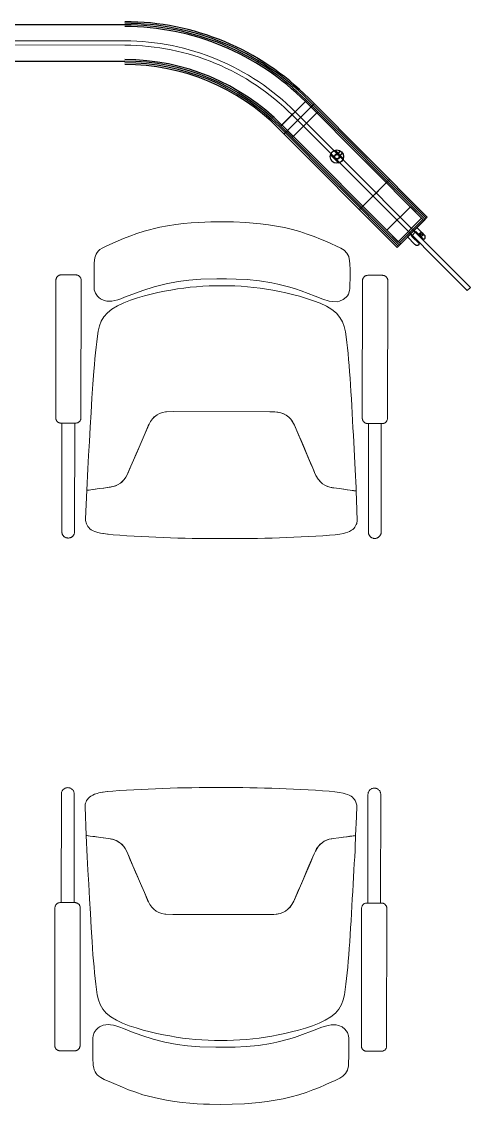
# Model space of a CAD drawing. Header units: inches. Extents: x 54 to 199, y 70 to 109.
# Drawn here: x 133.1 to 133.941, y 75.958 to 77.986 of the extents above; entities that cross this region are included whole.
import ezdxf
from ezdxf.enums import TextEntityAlignment as Align

# ---------------------------------------------------------------- set-up
doc = ezdxf.new("R2010")
doc.units = ezdxf.units.IN
doc.header["$MEASUREMENT"] = 0
for name, pattern in [('CENTER', [2, 1.25, -0.25, 0.25, -0.25]), ('DASHED', [0.75, 0.5, -0.25]), ('DASHED2', [0.375, 0.25, -0.125]), ('HIDDEN', [0.375, 0.25, -0.125]), ('HIDDEN2', [0.1875, 0.125, -0.0625])]:
    doc.linetypes.add(name, pattern=pattern)
doc.layers.add('GLASS-EEE', color=140, linetype='Continuous', lineweight=5)
doc.layers.add('HIDDEN-EEE', color=6, linetype='HIDDEN', lineweight=9)
doc.layers.add('GOLDCLADDING', color=7, linetype='Continuous', true_color=0xffc20a)
doc.layers.add('hatch', color=2, linetype='Continuous')
doc.styles.add('ROMANS', font='romans.shx')

# ---------------------------------------------------------------- blocks, each defined once
blk = doc.blocks.new('GRWRFHRH')
at = {"color": 252, "ltscale": 3}
for p, q in [((-6.6849, 5.3109), (-8.4485, 5.3135)), ((-8.4486, 5.2455), (-6.685, 5.2429)), ((-6.12, 4.9486), (-6.3421, 5.1714)), ((-6.1179, 4.9507), (-6.34, 5.1735)), ((-6.3864, 5.1067), (-6.3297, 5.1632)), ((-6.1243, 4.9444), (-6.3464, 5.1671)), ((-6.1221, 4.9465), (-6.3443, 5.1692)), ((-6.3967, 5.117), (-6.1746, 4.8942)), ((-6.3945, 5.1191), (-6.1724, 4.8963)), ((-6.3924, 5.1212), (-6.1703, 4.8985)), ((-6.3903, 5.1234), (-6.1682, 4.9006)), ((-6.2452, 4.965), (-6.1885, 5.0215)), ((-6.1746, 4.8942), (-6.1179, 4.9507)), ((-6.1724, 4.9048), (-6.1285, 4.9486)), ((-6.1703, 4.9027), (-6.1264, 4.9465)), ((-6.1703, 4.8985), (-6.1221, 4.9465)), ((-6.1374, 4.9313), (-6.1551, 4.9136)), ((-6.1321, 4.9026), (-6.1462, 4.9168)), ((-6.1264, 4.9083), (-6.1406, 4.9225)), ((-6.1264, 4.9083), (-6.125, 4.9097)), ((-6.1321, 4.9026), (-6.1335, 4.9012))]:
    blk.add_line(p, q, dxfattribs=at)
at = {"color": 252, "linetype": 'DASHED2', "ltscale": 50}
for p, q in [((-6.3443, 5.1692), (-6.3924, 5.1212)), ((-6.3464, 5.1671), (-6.3903, 5.1234)), ((-6.3252, 5.1459), (-6.3464, 5.1671)), ((-6.3231, 5.148), (-6.3443, 5.1692)), ((-6.3712, 5.1), (-6.3231, 5.148)), ((-6.3691, 5.1021), (-6.3252, 5.1459)), ((-6.3924, 5.1212), (-6.3712, 5.1)), ((-6.3903, 5.1234), (-6.3691, 5.1021)), ((-6.1497, 4.9698), (-6.1936, 4.9261)), ((-6.1285, 4.9486), (-6.1497, 4.9698)), ((-6.1724, 4.9048), (-6.1285, 4.9486)), ((-6.1936, 4.9261), (-6.1724, 4.9048))]:
    blk.add_line(p, q, dxfattribs=at)
at = {"color": 252, "linetype": 'ByBlock'}
for p, q in [((-6.2909, 5.0761), (-6.2754, 5.0606)), ((-6.2994, 5.0676), (-6.2839, 5.0521))]:
    blk.add_line(p, q, dxfattribs=at)
at = {"color": 252, "linetype": 'HIDDEN2', "ltscale": 0.2}
for p, q in [((-6.281, 5.0748), (-6.2853, 5.0705)), ((-6.2806, 5.0745), (-6.285, 5.0701)), ((-6.277, 5.071), (-6.2814, 5.0666)), ((-6.2767, 5.0706), (-6.2811, 5.0662)), ((-6.2767, 5.0706), (-6.2811, 5.0662)), ((-6.1476, 4.9168), (-6.1491, 4.9196)), ((-6.1476, 4.9154), (-6.1392, 4.9239)), ((-6.1469, 4.9161), (-6.1476, 4.9168)), ((-6.1406, 4.9239), (-6.1434, 4.9253)), ((-6.1399, 4.9232), (-6.1406, 4.9239)), ((-6.1289, 4.9228), (-6.1335, 4.9182)), ((-6.1285, 4.9224), (-6.1331, 4.9179)), ((-6.125, 4.9189), (-6.1296, 4.9143)), ((-6.1247, 4.9185), (-6.1293, 4.914))]:
    blk.add_line(p, q, dxfattribs=at)
at = {"color": 252, "ltscale": 0.2}
for p, q in [((-6.1476, 4.9154), (-6.1328, 4.9005)), ((-6.1392, 4.9239), (-6.1243, 4.909))]:
    blk.add_line(p, q, dxfattribs=at)
at = {"color": 252, "linetype": 'ByBlock'}
blk.add_circle((-6.2874, 5.0641), 0.0125, dxfattribs=at)
at = {"color": 252, "ltscale": 3}
for radius in [0.005, 0.004]:
    blk.add_circle((-6.2874, 5.0641), radius, dxfattribs=at)
for radius in [0.488, 0.485, 0.482, 0.479, 0.417, 0.414, 0.411, 0.408]:
    blk.add_arc((-6.6856, 4.8289), radius, 44.915, 89.915, dxfattribs=at)
at = {"layer": 'GLASS-EEE', "color": 252, "ltscale": 3}
for p, q in [((-6.6849, 5.2809), (-7.0329, 5.2814)), ((-7.0329, 5.2734), (-6.6849, 5.2729)), ((-6.3712, 5.1424), (-6.0429, 4.8131)), ((-6.0372, 4.8188), (-6.3655, 5.1481)), ((-6.0429, 4.8131), (-6.0372, 4.8188))]:
    blk.add_line(p, q, dxfattribs=at)
for radius in [0.452, 0.444]:
    blk.add_arc((-6.6856, 4.8289), radius, 44.915, 89.915, dxfattribs=at)
at = {"layer": 'hatch', "color": 252}
for p, q in [((-6.1232, 4.9171), (-6.1374, 4.9313)), ((-6.141, 4.8995), (-6.1551, 4.9136)), ((-6.1476, 4.9154), (-6.1392, 4.9239)), ((-6.1293, 4.914), (-6.1335, 4.9182)), ((-6.1247, 4.9185), (-6.1289, 4.9228)), ((-6.1243, 4.909), (-6.1233, 4.9101)), ((-6.1328, 4.9005), (-6.1339, 4.8995))]:
    blk.add_line(p, q, dxfattribs=at)
at = {"layer": 'hatch', "color": 252, "linetype": 'CENTER'}
blk.add_line((-6.1258, 4.9217), (-6.1325, 4.9151), dxfattribs=at)
at = {"layer": 'hatch', "color": 252}
for centre, start, end in [((-6.1268, 4.9136), 314.915, 44.915), ((-6.1374, 4.903), 224.915, 314.915)]:
    blk.add_arc(centre, 0.005, start, end, dxfattribs=at)
at = {"layer": 'HIDDEN-EEE', "color": 252, "linetype": 'DASHED', "ltscale": 5}
blk.add_line((-6.2097, 5.0003), (-6.2239, 4.9862), dxfattribs=at)
at = {"layer": 'HIDDEN-EEE', "color": 252, "linetype": 'HIDDEN2', "ltscale": 300}
for p, q in [((-6.6195, 4.9317, 0.4194), (-6.6485, 4.9244, 0.4194)), ((-6.6047, 4.9345, 0.4194), (-6.6195, 4.9317, 0.4194)), ((-6.5894, 4.937, 0.4194), (-6.6047, 4.9345, 0.4194)), ((-6.5748, 4.9387, 0.4194), (-6.5894, 4.937, 0.4194)), ((-6.5605, 4.9401, 0.4194), (-6.5748, 4.9387, 0.4194)), ((-6.5471, 4.941, 0.4194), (-6.5605, 4.9401, 0.4194)), ((-6.5349, 4.9416, 0.4194), (-6.5471, 4.941, 0.4194)), ((-6.5236, 4.942, 0.4194), (-6.5349, 4.9416, 0.4194)), ((-6.5025, 4.9421, 0.4194), (-6.5236, 4.942, 0.4194)), ((-6.4815, 4.9419, 0.4194), (-6.5025, 4.9421, 0.4194)), ((-6.458, 4.9409, 0.4194), (-6.4815, 4.9419, 0.4194)), ((-6.4304, 4.9385, 0.4194), (-6.458, 4.9409, 0.4194)), ((-6.4156, 4.9365, 0.4194), (-6.4304, 4.9385, 0.4194)), ((-6.4003, 4.9339, 0.4194), (-6.4156, 4.9365, 0.4194)), ((-6.3856, 4.9311, 0.4194), (-6.4003, 4.9339, 0.4194)), ((-6.3709, 4.9276, 0.4194), (-6.3856, 4.9311, 0.4194)), ((-6.6872, 4.9107, 0.4194), (-6.7077, 4.902, 0.4194)), ((-6.6757, 4.9151, 0.4194), (-6.6872, 4.9107, 0.4194)), ((-6.6622, 4.9201, 0.4194), (-6.6757, 4.9151, 0.4194)), ((-6.6485, 4.9244, 0.4194), (-6.6622, 4.9201, 0.4194)), ((-6.3566, 4.9236, 0.4194), (-6.3709, 4.9276, 0.4194)), ((-6.3429, 4.9192, 0.4194), (-6.3566, 4.9236, 0.4194)), ((-6.33, 4.9145, 0.4194), (-6.3429, 4.9192, 0.4194)), ((-6.318, 4.9098, 0.4194), (-6.33, 4.9145, 0.4194)), ((-6.3071, 4.9051, 0.4194), (-6.318, 4.9098, 0.4194)), ((-6.7343, 4.8875, 0.4194), (-6.7366, 4.8848, 0.4194)), ((-6.7315, 4.89, 0.4194), (-6.7343, 4.8875, 0.4194)), ((-6.7277, 4.8925, 0.4194), (-6.7315, 4.89, 0.4194)), ((-6.7213, 4.8961, 0.4194), (-6.7277, 4.8925, 0.4194)), ((-6.7077, 4.902, 0.4194), (-6.7213, 4.8961, 0.4194)), ((-6.2975, 4.9009, 0.4194), (-6.3071, 4.9051, 0.4194)), ((-6.2893, 4.8973, 0.4194), (-6.2975, 4.9009, 0.4194)), ((-6.2798, 4.8926, 0.4194), (-6.2893, 4.8973, 0.4194)), ((-6.2738, 4.8888, 0.4194), (-6.2798, 4.8926, 0.4194)), ((-6.2687, 4.8836, 0.4194), (-6.2738, 4.8888, 0.4194)), ((-6.7419, 4.8702, 0.4194), (-6.7423, 4.8646, 0.4194)), ((-6.741, 4.8745, 0.4194), (-6.7419, 4.8702, 0.4194)), ((-6.7401, 4.8783, 0.4194), (-6.741, 4.8745, 0.4194)), ((-6.7384, 4.8817, 0.4194), (-6.7401, 4.8783, 0.4194)), ((-6.7366, 4.8848, 0.4194), (-6.7384, 4.8817, 0.4194)), ((-6.2653, 4.877, 0.4194), (-6.2687, 4.8836, 0.4194)), ((-6.2635, 4.869, 0.4194), (-6.2653, 4.877, 0.4194)), ((-6.2631, 4.8633, 0.4194), (-6.2635, 4.869, 0.4194)), ((-6.7425, 4.8606, 0.4194), (-6.7427, 4.8531, 0.4194)), ((-6.7427, 4.8531, 0.4194), (-6.7427, 4.8184, 0.4194)), ((-6.7427, 4.8531, 0.4194), (-6.7427, 4.8531, 0.4194)), ((-6.7423, 4.8646, 0.4194), (-6.7425, 4.8606, 0.4194)), ((-6.2628, 4.8519, 0.4194), (-6.2631, 4.8633, 0.4194)), ((-6.2627, 4.8435, 0.4194), (-6.2628, 4.8519, 0.4194)), ((-6.8145, 4.575), (-6.8141, 4.8327)), ((-6.8041, 4.8427), (-6.7767, 4.8426)), ((-6.7667, 4.8326), (-6.7671, 4.575)), ((-6.6076, 4.826, 0.4194), (-6.5849, 4.8303, 0.4194)), ((-6.5849, 4.8303, 0.4194), (-6.565, 4.8329, 0.4194)), ((-6.565, 4.8329, 0.4194), (-6.5422, 4.8346, 0.4194)), ((-6.5422, 4.8346, 0.4194), (-6.5122, 4.8352, 0.4194)), ((-6.5122, 4.8352, 0.4194), (-6.4941, 4.8351, 0.4194)), ((-6.4941, 4.8351, 0.4194), (-6.476, 4.8348, 0.4194)), ((-6.476, 4.8348, 0.4194), (-6.4553, 4.8337, 0.4194)), ((-6.4553, 4.8337, 0.4194), (-6.4323, 4.8315, 0.4194)), ((-6.4323, 4.8315, 0.4194), (-6.4092, 4.8278, 0.4194)), ((-6.4092, 4.8278, 0.4194), (-6.398, 4.8255, 0.4194)), ((-6.2629, 4.8255, 0.4194), (-6.2627, 4.835, 0.4194)), ((-6.2627, 4.835, 0.4194), (-6.2627, 4.8435, 0.4194)), ((-6.2394, 4.8318), (-6.2398, 4.5742)), ((-6.202, 4.8418), (-6.2294, 4.8418)), ((-6.1924, 4.5741), (-6.192, 4.8318)), ((-6.7427, 4.8184, 0.4194), (-6.7421, 4.8146, 0.4194)), ((-6.7421, 4.8146, 0.4194), (-6.74, 4.8081, 0.4194)), ((-6.74, 4.8081, 0.4194), (-6.7363, 4.803, 0.4194)), ((-6.6853, 4.8006, 0.4194), (-6.6701, 4.8065, 0.4194)), ((-6.6701, 4.8065, 0.4194), (-6.6512, 4.8134, 0.4194)), ((-6.6512, 4.8134, 0.4194), (-6.6297, 4.8203, 0.4194)), ((-6.6355, 4.8067), (-6.6483, 4.8033)), ((-6.6229, 4.8096), (-6.6355, 4.8067)), ((-6.6297, 4.8203, 0.4194), (-6.6076, 4.826, 0.4194)), ((-6.6106, 4.8122), (-6.6229, 4.8096)), ((-6.5985, 4.8143), (-6.6106, 4.8122)), ((-6.5865, 4.8164), (-6.5985, 4.8143)), ((-6.5745, 4.818), (-6.5865, 4.8164)), ((-6.5625, 4.8194), (-6.5745, 4.818)), ((-6.5506, 4.8205), (-6.5625, 4.8194)), ((-6.5387, 4.8214), (-6.5506, 4.8205)), ((-6.5267, 4.822), (-6.5387, 4.8214)), ((-6.5148, 4.8223), (-6.5267, 4.822)), ((-6.5028, 4.8224), (-6.5148, 4.8223)), ((-6.4909, 4.8223), (-6.5028, 4.8224)), ((-6.4789, 4.8219), (-6.4909, 4.8223)), ((-6.467, 4.8212), (-6.4789, 4.8219)), ((-6.455, 4.8203), (-6.467, 4.8212)), ((-6.4431, 4.8191), (-6.455, 4.8203)), ((-6.4312, 4.8177), (-6.4431, 4.8191)), ((-6.4192, 4.816), (-6.4312, 4.8177)), ((-6.4072, 4.814), (-6.4192, 4.816)), ((-6.3951, 4.8117), (-6.4072, 4.814)), ((-6.398, 4.8255, 0.4194), (-6.3759, 4.8196, 0.4194)), ((-6.3828, 4.809), (-6.3951, 4.8117)), ((-6.3703, 4.806), (-6.3828, 4.809)), ((-6.3759, 4.8196, 0.4194), (-6.365, 4.8162, 0.4194)), ((-6.365, 4.8162, 0.4194), (-6.3545, 4.8126, 0.4194)), ((-6.3545, 4.8126, 0.4194), (-6.3279, 4.8025, 0.4194)), ((-6.2676, 4.8037, 0.4194), (-6.2657, 4.8068, 0.4194)), ((-6.2657, 4.8068, 0.4194), (-6.2635, 4.8133, 0.4194)), ((-6.2635, 4.8133, 0.4194), (-6.263, 4.8171, 0.4194)), ((-6.263, 4.8171, 0.4194), (-6.2629, 4.8255, 0.4194)), ((-6.7363, 4.803, 0.4194), (-6.7337, 4.8002, 0.4194)), ((-6.7337, 4.8002, 0.4194), (-6.7304, 4.7977, 0.4194)), ((-6.7304, 4.7977, 0.4194), (-6.7234, 4.7948, 0.4194)), ((-6.7234, 4.7948, 0.4194), (-6.7188, 4.7936, 0.4194)), ((-6.7188, 4.7936, 0.4194), (-6.7137, 4.7934, 0.4194)), ((-6.7137, 4.7934, 0.4194), (-6.7095, 4.7935, 0.4194)), ((-6.7095, 4.7935, 0.4194), (-6.7039, 4.7945, 0.4194)), ((-6.7039, 4.7945, 0.4194), (-6.6982, 4.796, 0.4194)), ((-6.6871, 4.7904), (-6.6987, 4.7849)), ((-6.6982, 4.796, 0.4194), (-6.6922, 4.7979, 0.4194)), ((-6.6922, 4.7979, 0.4194), (-6.6853, 4.8006, 0.4194)), ((-6.6745, 4.7952), (-6.6871, 4.7904)), ((-6.6614, 4.7995), (-6.6745, 4.7952)), ((-6.6483, 4.8033), (-6.6614, 4.7995)), ((-6.3574, 4.8026), (-6.3703, 4.806)), ((-6.3443, 4.7987), (-6.3574, 4.8026)), ((-6.3313, 4.7943), (-6.3443, 4.7987)), ((-6.3187, 4.7894), (-6.3313, 4.7943)), ((-6.3279, 4.8025, 0.4194), (-6.3136, 4.7969, 0.4194)), ((-6.3071, 4.7839), (-6.3187, 4.7894)), ((-6.3136, 4.7969, 0.4194), (-6.3019, 4.7935, 0.4194)), ((-6.3019, 4.7935, 0.4194), (-6.2963, 4.7925, 0.4194)), ((-6.2963, 4.7925, 0.4194), (-6.287, 4.7924, 0.4194)), ((-6.287, 4.7924, 0.4194), (-6.2824, 4.7936, 0.4194)), ((-6.2824, 4.7936, 0.4194), (-6.2754, 4.7965, 0.4194)), ((-6.2754, 4.7965, 0.4194), (-6.2703, 4.8009, 0.4194)), ((-6.2703, 4.8009, 0.4194), (-6.2676, 4.8037, 0.4194)), ((-6.7177, 4.7718), (-6.7243, 4.7642)), ((-6.7091, 4.7787), (-6.7177, 4.7718)), ((-6.6987, 4.7849), (-6.7091, 4.7787)), ((-6.2968, 4.7777), (-6.3071, 4.7839)), ((-6.2882, 4.7707), (-6.2968, 4.7777)), ((-6.2816, 4.763), (-6.2882, 4.7707)), ((-6.7325, 4.7469), (-6.7348, 4.7374)), ((-6.7291, 4.7558), (-6.7325, 4.7469)), ((-6.7243, 4.7642), (-6.7291, 4.7558)), ((-6.2769, 4.7547), (-6.2816, 4.763)), ((-6.2736, 4.7457), (-6.2769, 4.7547)), ((-6.2713, 4.7362), (-6.2736, 4.7457)), ((-6.7363, 4.7276), (-6.7375, 4.7174)), ((-6.7348, 4.7374), (-6.7363, 4.7276)), ((-6.2698, 4.7264), (-6.2713, 4.7362)), ((-6.2687, 4.7162), (-6.2698, 4.7264)), ((-6.7387, 4.707), (-6.7398, 4.6964)), ((-6.7375, 4.7174), (-6.7387, 4.707)), ((-6.2676, 4.7058), (-6.2687, 4.7162)), ((-6.2665, 4.6951), (-6.2676, 4.7058)), ((-6.7409, 4.6854), (-6.742, 4.6742)), ((-6.7398, 4.6964), (-6.7409, 4.6854)), ((-6.2655, 4.6842), (-6.2665, 4.6951)), ((-6.742, 4.6742), (-6.743, 4.6625)), ((-6.2644, 4.6729), (-6.2655, 4.6842)), ((-6.2635, 4.6613), (-6.2644, 4.6729)), ((-6.743, 4.6625), (-6.7448, 4.638)), ((-6.2626, 4.6492), (-6.2635, 4.6613)), ((-6.2618, 4.6368), (-6.2626, 4.6492)), ((-6.7448, 4.638), (-6.7465, 4.612)), ((-6.261, 4.6239), (-6.2618, 4.6368)), ((-6.2602, 4.6107), (-6.261, 4.6239)), ((-6.7465, 4.612), (-6.7481, 4.585)), ((-6.2595, 4.5973), (-6.2602, 4.6107)), ((-6.7481, 4.585), (-6.7497, 4.5577)), ((-6.6143, 4.585), (-6.6198, 4.583)), ((-6.6197, 4.583), (-6.6143, 4.585)), ((-6.6087, 4.5862), (-6.6143, 4.585)), ((-6.6143, 4.585), (-6.6087, 4.5862)), ((-6.6067, 4.5863), (-6.6087, 4.5862)), ((-6.6087, 4.5862), (-6.6067, 4.5863)), ((-6.5938, 4.5866), (-6.6067, 4.5863)), ((-6.6067, 4.5863), (-6.5938, 4.5866)), ((-6.4131, 4.5861), (-6.5938, 4.5866)), ((-6.5938, 4.5866), (-6.413, 4.5861)), ((-6.4039, 4.5861), (-6.4131, 4.5861)), ((-6.413, 4.5861), (-6.4039, 4.5861)), ((-6.4001, 4.5858), (-6.4039, 4.5861)), ((-6.4039, 4.5861), (-6.4001, 4.5858)), ((-6.3926, 4.5844), (-6.4001, 4.5858)), ((-6.4001, 4.5858), (-6.3982, 4.5857)), ((-6.3982, 4.5857), (-6.3926, 4.5844)), ((-6.3871, 4.5824), (-6.3926, 4.5844)), ((-6.3926, 4.5844), (-6.3872, 4.5824)), ((-6.2588, 4.5838), (-6.2595, 4.5973)), ((-6.258, 4.5701), (-6.2588, 4.5838)), ((-6.7771, 4.565), (-6.8045, 4.565)), ((-6.8028, 4.565), (-6.8031, 4.3618)), ((-6.7788, 4.565), (-6.7791, 4.3617)), ((-6.647, 4.5459), (-6.6394, 4.5633)), ((-6.6394, 4.5633), (-6.641, 4.5597)), ((-6.6367, 4.5683), (-6.6394, 4.5633)), ((-6.6394, 4.5633), (-6.6367, 4.5683)), ((-6.6367, 4.5683), (-6.633, 4.5732)), ((-6.6333, 4.5729), (-6.6367, 4.5683)), ((-6.6297, 4.5765), (-6.6333, 4.5729)), ((-6.633, 4.5732), (-6.6292, 4.5769)), ((-6.6292, 4.5769), (-6.6297, 4.5765)), ((-6.6246, 4.5803), (-6.6292, 4.5769)), ((-6.6292, 4.5769), (-6.6246, 4.5803)), ((-6.6198, 4.583), (-6.6246, 4.5803)), ((-6.6246, 4.5803), (-6.6197, 4.583)), ((-6.3872, 4.5824), (-6.3823, 4.5797)), ((-6.3823, 4.5797), (-6.3871, 4.5824)), ((-6.3777, 4.5763), (-6.3823, 4.5797)), ((-6.3823, 4.5797), (-6.3777, 4.5763)), ((-6.3737, 4.5722), (-6.3777, 4.5763)), ((-6.3777, 4.5763), (-6.374, 4.5725)), ((-6.374, 4.5725), (-6.3703, 4.5677)), ((-6.3703, 4.5676), (-6.3737, 4.5722)), ((-6.3703, 4.5677), (-6.3669, 4.5611)), ((-6.3669, 4.5611), (-6.3703, 4.5676)), ((-6.2573, 4.5564), (-6.258, 4.5701)), ((-6.2298, 4.5642), (-6.2024, 4.5641)), ((-6.2281, 4.5642), (-6.2284, 4.3609)), ((-6.2041, 4.5641), (-6.2044, 4.3609)), ((-6.7497, 4.5577), (-6.7514, 4.5305)), ((-6.6544, 4.5288), (-6.647, 4.5459)), ((-6.647, 4.5459), (-6.6525, 4.533)), ((-6.641, 4.5597), (-6.647, 4.5459)), ((-6.3601, 4.5452), (-6.3669, 4.5611)), ((-6.3669, 4.5611), (-6.3592, 4.5432)), ((-6.3348, 4.4858), (-6.3601, 4.5452)), ((-6.3592, 4.5432), (-6.3546, 4.5322)), ((-6.2565, 4.5427), (-6.2573, 4.5564)), ((-6.2557, 4.5292), (-6.2565, 4.5427)), ((-6.7514, 4.5305), (-6.7531, 4.5041)), ((-6.6614, 4.5125), (-6.6544, 4.5288)), ((-6.6525, 4.533), (-6.6582, 4.5199)), ((-6.3546, 4.5322), (-6.349, 4.5191)), ((-6.255, 4.5159), (-6.2557, 4.5292)), ((-6.7531, 4.5041), (-6.7545, 4.4791)), ((-6.6687, 4.4956), (-6.6614, 4.5125)), ((-6.6636, 4.5075), (-6.6687, 4.4956)), ((-6.6582, 4.5199), (-6.6636, 4.5075)), ((-6.349, 4.5191), (-6.3437, 4.5066)), ((-6.3437, 4.5066), (-6.3386, 4.4948)), ((-6.2542, 4.5028), (-6.255, 4.5159)), ((-6.2536, 4.4901), (-6.2542, 4.5028)), ((-6.6736, 4.4844), (-6.6782, 4.4736)), ((-6.676, 4.4789), (-6.6687, 4.4956)), ((-6.6687, 4.4956), (-6.6736, 4.4844)), ((-6.3386, 4.4948), (-6.3338, 4.4835)), ((-6.3315, 4.478), (-6.3348, 4.4858)), ((-6.3338, 4.4835), (-6.3291, 4.4726)), ((-6.253, 4.4778), (-6.2536, 4.4901)), ((-6.7545, 4.4791), (-6.7564, 4.4391)), ((-6.6831, 4.4635), (-6.686, 4.4594)), ((-6.686, 4.4594), (-6.6831, 4.4635)), ((-6.6807, 4.4679), (-6.6831, 4.4635)), ((-6.6831, 4.4635), (-6.6807, 4.4679)), ((-6.6807, 4.4679), (-6.676, 4.4789)), ((-6.6782, 4.4736), (-6.6807, 4.4679)), ((-6.3291, 4.4726), (-6.3315, 4.478)), ((-6.3268, 4.467), (-6.3291, 4.4726)), ((-6.3291, 4.4726), (-6.3268, 4.467)), ((-6.3244, 4.4626), (-6.3268, 4.467)), ((-6.3268, 4.467), (-6.3224, 4.4597)), ((-6.3224, 4.4597), (-6.3244, 4.4626)), ((-6.2524, 4.466), (-6.253, 4.4778)), ((-6.2519, 4.4548), (-6.2524, 4.466)), ((-6.7487, 4.4401), (-6.7333, 4.4422)), ((-6.7333, 4.4422), (-6.7402, 4.4413)), ((-6.7333, 4.4422), (-6.724, 4.4434)), ((-6.7247, 4.4433), (-6.7333, 4.4422)), ((-6.7145, 4.4447), (-6.7247, 4.4433)), ((-6.724, 4.4434), (-6.7145, 4.4447)), ((-6.7145, 4.4447), (-6.7068, 4.446)), ((-6.7116, 4.4451), (-6.7145, 4.4447)), ((-6.703, 4.4473), (-6.7116, 4.4451)), ((-6.7068, 4.446), (-6.702, 4.4476)), ((-6.7002, 4.4485), (-6.703, 4.4473)), ((-6.702, 4.4476), (-6.6975, 4.4498)), ((-6.6933, 4.4525), (-6.7002, 4.4485)), ((-6.6975, 4.4498), (-6.6933, 4.4525)), ((-6.6933, 4.4525), (-6.6898, 4.4554)), ((-6.6914, 4.454), (-6.6933, 4.4525)), ((-6.686, 4.4594), (-6.6914, 4.454)), ((-6.6898, 4.4554), (-6.686, 4.4594)), ((-6.3215, 4.4585), (-6.3224, 4.4597)), ((-6.3224, 4.4597), (-6.3181, 4.4548)), ((-6.3178, 4.4545), (-6.3215, 4.4585)), ((-6.3181, 4.4548), (-6.3143, 4.4515)), ((-6.3143, 4.4515), (-6.3178, 4.4545)), ((-6.3101, 4.4488), (-6.3143, 4.4515)), ((-6.3143, 4.4515), (-6.3101, 4.4488)), ((-6.3052, 4.4465), (-6.3101, 4.4488)), ((-6.3101, 4.4488), (-6.3046, 4.4462)), ((-6.3008, 4.445), (-6.3052, 4.4465)), ((-6.3046, 4.4462), (-6.3008, 4.445)), ((-6.2931, 4.4436), (-6.3008, 4.445)), ((-6.3008, 4.445), (-6.2958, 4.444)), ((-6.2958, 4.444), (-6.2931, 4.4436)), ((-6.2829, 4.4422), (-6.2931, 4.4436)), ((-6.2931, 4.4436), (-6.2829, 4.4422)), ((-6.275, 4.4411), (-6.2829, 4.4422)), ((-6.2829, 4.4422), (-6.2743, 4.441)), ((-6.2515, 4.4442), (-6.2519, 4.4548)), ((-6.2512, 4.4378), (-6.2515, 4.4442)), ((-6.7564, 4.4391), (-6.7587, 4.3854)), ((-6.7564, 4.4391), (-6.7487, 4.4401)), ((-6.7556, 4.4392), (-6.7564, 4.4391)), ((-6.7564, 4.4391), (-6.7564, 4.4391)), ((-6.7547, 4.4393), (-6.7556, 4.4392)), ((-6.7519, 4.4397), (-6.7547, 4.4393)), ((-6.7487, 4.4401), (-6.7519, 4.4397)), ((-6.7402, 4.4413), (-6.7487, 4.4401)), ((-6.2681, 4.4401), (-6.275, 4.4411)), ((-6.2743, 4.441), (-6.2675, 4.44)), ((-6.2628, 4.4394), (-6.2681, 4.4401)), ((-6.2675, 4.44), (-6.2623, 4.4393)), ((-6.259, 4.4389), (-6.2628, 4.4394)), ((-6.2623, 4.4393), (-6.2584, 4.4388)), ((-6.2562, 4.4385), (-6.259, 4.4389)), ((-6.2584, 4.4388), (-6.2558, 4.4384)), ((-6.2543, 4.4382), (-6.2562, 4.4385)), ((-6.2558, 4.4384), (-6.2539, 4.4382)), ((-6.2532, 4.4381), (-6.2543, 4.4382)), ((-6.2539, 4.4382), (-6.2512, 4.4378)), ((-6.252, 4.4379), (-6.2532, 4.4381)), ((-6.2512, 4.4378), (-6.252, 4.4379)), ((-6.25, 4.403), (-6.2512, 4.4378)), ((-6.2498, 4.3971), (-6.25, 4.403)), ((-6.7587, 4.3854), (-6.7584, 4.3823)), ((-6.7584, 4.3823), (-6.7582, 4.3804)), ((-6.2494, 4.3877), (-6.2498, 4.3971)), ((-6.2497, 4.3791), (-6.2495, 4.381)), ((-6.2495, 4.381), (-6.2492, 4.3841)), ((-6.2492, 4.3841), (-6.2494, 4.3877)), ((-6.7582, 4.3804), (-6.7577, 4.3784)), ((-6.7577, 4.3784), (-6.7568, 4.3765)), ((-6.7568, 4.3765), (-6.7557, 4.3737)), ((-6.7557, 4.3737), (-6.7545, 4.3716)), ((-6.7545, 4.3716), (-6.7527, 4.3697)), ((-6.7527, 4.3697), (-6.7504, 4.3672)), ((-6.7504, 4.3672), (-6.7479, 4.3654)), ((-6.7479, 4.3654), (-6.7441, 4.3634)), ((-6.7441, 4.3634), (-6.741, 4.3619)), ((-6.741, 4.3619), (-6.7358, 4.3603)), ((-6.7358, 4.3603), (-6.7329, 4.3594)), ((-6.2711, 4.3596), (-6.267, 4.3607)), ((-6.267, 4.3607), (-6.2639, 4.3621)), ((-6.2639, 4.3621), (-6.2601, 4.3642)), ((-6.2601, 4.3642), (-6.2576, 4.366)), ((-6.2576, 4.366), (-6.2553, 4.3684)), ((-6.2553, 4.3684), (-6.2535, 4.3703)), ((-6.2535, 4.3703), (-6.2523, 4.3724)), ((-6.2523, 4.3724), (-6.2511, 4.3751)), ((-6.2511, 4.3751), (-6.2502, 4.3771)), ((-6.2502, 4.3771), (-6.2497, 4.3791)), ((-6.7329, 4.3594), (-6.7303, 4.359)), ((-6.7303, 4.359), (-6.7263, 4.3582)), ((-6.7263, 4.3582), (-6.7247, 4.358)), ((-6.7247, 4.358), (-6.7175, 4.357)), ((-6.7175, 4.357), (-6.7164, 4.357)), ((-6.7164, 4.357), (-6.7068, 4.3559)), ((-6.7068, 4.3559), (-6.6946, 4.355)), ((-6.6946, 4.355), (-6.6813, 4.3541)), ((-6.6813, 4.3541), (-6.6676, 4.3534)), ((-6.6676, 4.3534), (-6.6539, 4.3527)), ((-6.6539, 4.3527), (-6.6402, 4.352)), ((-6.6402, 4.352), (-6.6265, 4.3513)), ((-6.6265, 4.3513), (-6.6129, 4.3507)), ((-6.6129, 4.3507), (-6.5993, 4.3501)), ((-6.5993, 4.3501), (-6.5857, 4.3497)), ((-6.5857, 4.3497), (-6.5721, 4.3494)), ((-6.5721, 4.3494), (-6.5585, 4.3491)), ((-6.5585, 4.3491), (-6.5449, 4.349)), ((-6.5449, 4.349), (-6.5313, 4.3489)), ((-6.5313, 4.3489), (-6.5176, 4.3488)), ((-6.5176, 4.3488), (-6.504, 4.3488)), ((-6.504, 4.3488), (-6.4904, 4.3487)), ((-6.4904, 4.3487), (-6.4768, 4.3487)), ((-6.4768, 4.3487), (-6.4632, 4.3488)), ((-6.4632, 4.3488), (-6.4496, 4.3488)), ((-6.4496, 4.3488), (-6.436, 4.349)), ((-6.436, 4.349), (-6.4224, 4.3493)), ((-6.4224, 4.3493), (-6.4088, 4.3496)), ((-6.4088, 4.3496), (-6.3952, 4.3501)), ((-6.3952, 4.3501), (-6.3816, 4.3506)), ((-6.3816, 4.3506), (-6.3679, 4.3513)), ((-6.3679, 4.3513), (-6.3542, 4.3519)), ((-6.3542, 4.3519), (-6.3404, 4.3526)), ((-6.3404, 4.3526), (-6.3267, 4.3532)), ((-6.3267, 4.3532), (-6.3135, 4.354)), ((-6.3135, 4.354), (-6.3013, 4.3548)), ((-6.3013, 4.3548), (-6.2906, 4.3559)), ((-6.2906, 4.3559), (-6.2818, 4.357)), ((-6.2818, 4.357), (-6.2751, 4.3582)), ((-6.2751, 4.3582), (-6.2711, 4.3596)), ((-6.731, 3.8728), (-6.727, 3.8735)), ((-6.727, 3.8735), (-6.7254, 3.8737)), ((-6.7254, 3.8737), (-6.7182, 3.8747)), ((-6.7182, 3.8747), (-6.7172, 3.8747)), ((-6.7172, 3.8747), (-6.7075, 3.8758)), ((-6.7075, 3.8758), (-6.6953, 3.8767)), ((-6.6953, 3.8767), (-6.6821, 3.8774)), ((-6.6821, 3.8774), (-6.6683, 3.8781)), ((-6.6683, 3.8781), (-6.6546, 3.8788)), ((-6.6546, 3.8788), (-6.6409, 3.8795)), ((-6.6409, 3.8795), (-6.6272, 3.8801)), ((-6.6272, 3.8801), (-6.6136, 3.8807)), ((-6.6136, 3.8807), (-6.6, 3.8812)), ((-6.6, 3.8812), (-6.5864, 3.8816)), ((-6.5864, 3.8816), (-6.5728, 3.8819)), ((-6.5728, 3.8819), (-6.5591, 3.8821)), ((-6.5591, 3.8821), (-6.5455, 3.8822)), ((-6.5455, 3.8822), (-6.5319, 3.8823)), ((-6.5319, 3.8823), (-6.5183, 3.8823)), ((-6.5183, 3.8823), (-6.5047, 3.8823)), ((-6.5047, 3.8823), (-6.4911, 3.8823)), ((-6.4911, 3.8823), (-6.4775, 3.8822)), ((-6.4775, 3.8822), (-6.4639, 3.8822)), ((-6.4639, 3.8822), (-6.4503, 3.882)), ((-6.4503, 3.882), (-6.4367, 3.8818)), ((-6.4367, 3.8818), (-6.4231, 3.8815)), ((-6.4231, 3.8815), (-6.4095, 3.8811)), ((-6.4095, 3.8811), (-6.3959, 3.8806)), ((-6.3959, 3.8806), (-6.3823, 3.88)), ((-6.3823, 3.88), (-6.3686, 3.8794)), ((-6.3686, 3.8794), (-6.3549, 3.8787)), ((-6.3549, 3.8787), (-6.3411, 3.878)), ((-6.3411, 3.878), (-6.3274, 3.8773)), ((-6.3274, 3.8773), (-6.3142, 3.8765)), ((-6.3142, 3.8765), (-6.302, 3.8756)), ((-6.302, 3.8756), (-6.2913, 3.8746)), ((-6.2913, 3.8746), (-6.2825, 3.8734)), ((-6.8042, 3.6669), (-6.8039, 3.8702)), ((-6.7802, 3.6669), (-6.7799, 3.8702)), ((-6.759, 3.8514), (-6.7585, 3.8534)), ((-6.7585, 3.8534), (-6.7576, 3.8553)), ((-6.7576, 3.8553), (-6.7565, 3.8581)), ((-6.7565, 3.8581), (-6.7552, 3.8601)), ((-6.7552, 3.8601), (-6.7534, 3.8621)), ((-6.7534, 3.8621), (-6.7511, 3.8645)), ((-6.7511, 3.8645), (-6.7486, 3.8664)), ((-6.7486, 3.8664), (-6.7449, 3.8684)), ((-6.7449, 3.8684), (-6.7417, 3.8698)), ((-6.7417, 3.8698), (-6.7365, 3.8714)), ((-6.7365, 3.8714), (-6.7336, 3.8723)), ((-6.7336, 3.8723), (-6.731, 3.8728)), ((-6.2825, 3.8734), (-6.2758, 3.8721)), ((-6.2758, 3.8721), (-6.2718, 3.8708)), ((-6.2718, 3.8708), (-6.2678, 3.8696)), ((-6.2678, 3.8696), (-6.2646, 3.8682)), ((-6.2646, 3.8682), (-6.2609, 3.8662)), ((-6.2609, 3.8662), (-6.2584, 3.8644)), ((-6.2584, 3.8644), (-6.2561, 3.8619)), ((-6.2561, 3.8619), (-6.2543, 3.86)), ((-6.2543, 3.86), (-6.253, 3.8579)), ((-6.253, 3.8579), (-6.2519, 3.8552)), ((-6.2519, 3.8552), (-6.251, 3.8532)), ((-6.251, 3.8532), (-6.2505, 3.8512)), ((-6.2294, 3.6661), (-6.2291, 3.8693)), ((-6.2054, 3.666), (-6.2051, 3.8693)), ((-6.7595, 3.8464), (-6.7592, 3.8495)), ((-6.7573, 3.7927), (-6.7595, 3.8464)), ((-6.7592, 3.8495), (-6.759, 3.8514)), ((-6.2506, 3.8332), (-6.2508, 3.8273)), ((-6.2502, 3.8426), (-6.2506, 3.8332)), ((-6.2505, 3.8512), (-6.2503, 3.8493)), ((-6.2503, 3.8493), (-6.25, 3.8462)), ((-6.25, 3.8462), (-6.2502, 3.8426)), ((-6.2508, 3.8273), (-6.2522, 3.7925)), ((-6.7566, 3.7926), (-6.7573, 3.7927)), ((-6.7573, 3.7927), (-6.7496, 3.7916)), ((-6.7555, 3.7527), (-6.7573, 3.7927)), ((-6.7573, 3.7927), (-6.7573, 3.7927)), ((-6.7556, 3.7925), (-6.7566, 3.7926)), ((-6.7528, 3.7921), (-6.7556, 3.7925)), ((-6.2549, 3.7921), (-6.2522, 3.7925)), ((-6.253, 3.7924), (-6.2541, 3.7922)), ((-6.2522, 3.7925), (-6.253, 3.7924)), ((-6.2522, 3.7925), (-6.2525, 3.7861)), ((-6.7496, 3.7916), (-6.7528, 3.7921)), ((-6.7411, 3.7905), (-6.7496, 3.7916)), ((-6.7496, 3.7916), (-6.7343, 3.7896)), ((-6.7343, 3.7896), (-6.7411, 3.7905)), ((-6.7257, 3.7884), (-6.7343, 3.7896)), ((-6.7343, 3.7896), (-6.725, 3.7883)), ((-6.7155, 3.787), (-6.7257, 3.7884)), ((-6.725, 3.7883), (-6.7155, 3.787)), ((-6.7125, 3.7866), (-6.7155, 3.787)), ((-6.7155, 3.787), (-6.7078, 3.7856)), ((-6.704, 3.7844), (-6.7125, 3.7866)), ((-6.7078, 3.7856), (-6.703, 3.784)), ((-6.7012, 3.7832), (-6.704, 3.7844)), ((-6.703, 3.784), (-6.6985, 3.7818)), ((-6.6943, 3.7791), (-6.7012, 3.7832)), ((-6.6985, 3.7818), (-6.6943, 3.7791)), ((-6.6924, 3.7776), (-6.6943, 3.7791)), ((-6.6943, 3.7791), (-6.6908, 3.7762)), ((-6.687, 3.7722), (-6.6924, 3.7776)), ((-6.6908, 3.7762), (-6.687, 3.7722)), ((-6.6841, 3.7681), (-6.687, 3.7722)), ((-6.687, 3.7722), (-6.6841, 3.7681)), ((-6.3234, 3.7708), (-6.3191, 3.7757)), ((-6.3188, 3.776), (-6.3225, 3.772)), ((-6.3191, 3.7757), (-6.3153, 3.779)), ((-6.3153, 3.779), (-6.3188, 3.776)), ((-6.3111, 3.7817), (-6.3153, 3.779)), ((-6.3153, 3.779), (-6.3111, 3.7817)), ((-6.3111, 3.7817), (-6.3056, 3.7842)), ((-6.3062, 3.784), (-6.3111, 3.7817)), ((-6.3018, 3.7855), (-6.3062, 3.784)), ((-6.3056, 3.7842), (-6.3018, 3.7855)), ((-6.2941, 3.7869), (-6.3018, 3.7855)), ((-6.3018, 3.7855), (-6.2968, 3.7865)), ((-6.2968, 3.7865), (-6.2941, 3.7869)), ((-6.2839, 3.7882), (-6.2941, 3.7869)), ((-6.2941, 3.7869), (-6.2839, 3.7882)), ((-6.2839, 3.7882), (-6.2752, 3.7894)), ((-6.2759, 3.7893), (-6.2839, 3.7882)), ((-6.2691, 3.7902), (-6.2759, 3.7893)), ((-6.2752, 3.7894), (-6.2684, 3.7903)), ((-6.2638, 3.7909), (-6.2691, 3.7902)), ((-6.2684, 3.7903), (-6.2632, 3.791)), ((-6.2599, 3.7915), (-6.2638, 3.7909)), ((-6.2632, 3.791), (-6.2594, 3.7915)), ((-6.2571, 3.7918), (-6.2599, 3.7915)), ((-6.2594, 3.7915), (-6.2567, 3.7919)), ((-6.2552, 3.7921), (-6.2571, 3.7918)), ((-6.2567, 3.7919), (-6.2549, 3.7921)), ((-6.2541, 3.7922), (-6.2552, 3.7921)), ((-6.2529, 3.7755), (-6.2534, 3.7643)), ((-6.2525, 3.7861), (-6.2529, 3.7755)), ((-6.7542, 3.7277), (-6.7555, 3.7527)), ((-6.6817, 3.7636), (-6.6841, 3.7681)), ((-6.6841, 3.7681), (-6.6817, 3.7636)), ((-6.6793, 3.7579), (-6.6817, 3.7636)), ((-6.6817, 3.7636), (-6.677, 3.7527)), ((-6.6747, 3.7472), (-6.6793, 3.7579)), ((-6.677, 3.7527), (-6.6698, 3.7359)), ((-6.3325, 3.7526), (-6.3359, 3.7447)), ((-6.3349, 3.7471), (-6.3302, 3.758)), ((-6.3302, 3.758), (-6.3325, 3.7526)), ((-6.3278, 3.7635), (-6.3302, 3.758)), ((-6.3302, 3.758), (-6.3278, 3.7635)), ((-6.3278, 3.7635), (-6.3234, 3.7708)), ((-6.3255, 3.7679), (-6.3278, 3.7635)), ((-6.3234, 3.7708), (-6.3255, 3.7679)), ((-6.3225, 3.772), (-6.3234, 3.7708)), ((-6.254, 3.7525), (-6.2547, 3.7402)), ((-6.2534, 3.7643), (-6.254, 3.7525)), ((-6.6698, 3.7359), (-6.6747, 3.7472)), ((-6.6648, 3.7241), (-6.6698, 3.7359)), ((-6.6698, 3.7359), (-6.6626, 3.7191)), ((-6.3359, 3.7447), (-6.3614, 3.6854)), ((-6.3448, 3.7239), (-6.3398, 3.7358)), ((-6.3398, 3.7358), (-6.3349, 3.7471)), ((-6.2547, 3.7402), (-6.2554, 3.7275)), ((-6.7527, 3.7013), (-6.7542, 3.7277)), ((-6.6594, 3.7116), (-6.6648, 3.7241)), ((-6.6626, 3.7191), (-6.6556, 3.7027)), ((-6.6538, 3.6985), (-6.6594, 3.7116)), ((-6.3558, 3.6984), (-6.3502, 3.7115)), ((-6.3502, 3.7115), (-6.3448, 3.7239)), ((-6.2561, 3.7145), (-6.257, 3.7011)), ((-6.2554, 3.7275), (-6.2561, 3.7145)), ((-6.751, 3.6741), (-6.7527, 3.7013)), ((-6.6556, 3.7027), (-6.6483, 3.6856)), ((-6.6483, 3.6856), (-6.6538, 3.6985)), ((-6.3605, 3.6875), (-6.3558, 3.6984)), ((-6.257, 3.7011), (-6.2578, 3.6876)), ((-6.7495, 3.6467), (-6.751, 3.6741)), ((-6.6423, 3.6717), (-6.6483, 3.6856)), ((-6.6483, 3.6856), (-6.6408, 3.6681)), ((-6.6408, 3.6681), (-6.6423, 3.6717)), ((-6.3682, 3.6696), (-6.3605, 3.6875)), ((-6.3614, 3.6854), (-6.3682, 3.6696)), ((-6.2586, 3.6739), (-6.2594, 3.6602)), ((-6.2578, 3.6876), (-6.2586, 3.6739)), ((-6.8159, 3.6569), (-6.8163, 3.3993)), ((-6.7785, 3.6669), (-6.8059, 3.6669)), ((-6.7689, 3.3992), (-6.7685, 3.6569)), ((-6.638, 3.6631), (-6.6408, 3.6681)), ((-6.6408, 3.6681), (-6.638, 3.6631)), ((-6.6346, 3.6586), (-6.638, 3.6631)), ((-6.638, 3.6631), (-6.6343, 3.6583)), ((-6.631, 3.655), (-6.6346, 3.6586)), ((-6.6343, 3.6583), (-6.6306, 3.6545)), ((-6.6306, 3.6545), (-6.631, 3.655)), ((-6.626, 3.6511), (-6.6306, 3.6545)), ((-6.6306, 3.6545), (-6.626, 3.6511)), ((-6.6211, 3.6484), (-6.626, 3.6511)), ((-6.626, 3.6511), (-6.6211, 3.6484)), ((-6.3836, 3.651), (-6.3885, 3.6484)), ((-6.3885, 3.6483), (-6.3836, 3.651)), ((-6.3791, 3.6544), (-6.3836, 3.651)), ((-6.3836, 3.651), (-6.3791, 3.6544)), ((-6.375, 3.6584), (-6.3791, 3.6544)), ((-6.3791, 3.6544), (-6.3753, 3.6582)), ((-6.3753, 3.6582), (-6.3716, 3.663)), ((-6.3716, 3.663), (-6.375, 3.6584)), ((-6.3682, 3.6696), (-6.3716, 3.663)), ((-6.3716, 3.663), (-6.3682, 3.6696)), ((-6.2594, 3.6602), (-6.2602, 3.6466)), ((-6.2415, 3.3984), (-6.2411, 3.6561)), ((-6.2311, 3.6661), (-6.2037, 3.666)), ((-6.1937, 3.656), (-6.1941, 3.3984)), ((-6.748, 3.6198), (-6.7495, 3.6467)), ((-6.6157, 3.6464), (-6.6211, 3.6484)), ((-6.6211, 3.6484), (-6.6157, 3.6464)), ((-6.6101, 3.6452), (-6.6157, 3.6464)), ((-6.6157, 3.6464), (-6.6101, 3.6452)), ((-6.6081, 3.645), (-6.6101, 3.6452)), ((-6.6101, 3.6452), (-6.6081, 3.645)), ((-6.5952, 3.6447), (-6.6081, 3.645)), ((-6.6081, 3.645), (-6.5952, 3.6447)), ((-6.4145, 3.6447), (-6.5952, 3.6447)), ((-6.5952, 3.6447), (-6.4144, 3.6447)), ((-6.4053, 3.6447), (-6.4145, 3.6447)), ((-6.4144, 3.6447), (-6.4053, 3.6447)), ((-6.4015, 3.6449), (-6.4053, 3.6447)), ((-6.4053, 3.6447), (-6.4015, 3.6449)), ((-6.394, 3.6463), (-6.4015, 3.6449)), ((-6.4015, 3.6449), (-6.3996, 3.6451)), ((-6.3996, 3.6451), (-6.394, 3.6463)), ((-6.3885, 3.6484), (-6.394, 3.6463)), ((-6.394, 3.6463), (-6.3885, 3.6483)), ((-6.2609, 3.633), (-6.2617, 3.6196)), ((-6.2602, 3.6466), (-6.2609, 3.633)), ((-6.7464, 3.5938), (-6.748, 3.6198)), ((-6.2617, 3.6196), (-6.2625, 3.6064)), ((-6.7446, 3.5692), (-6.7464, 3.5938)), ((-6.2633, 3.5936), (-6.2642, 3.5811)), ((-6.2625, 3.6064), (-6.2633, 3.5936)), ((-6.7436, 3.5576), (-6.7446, 3.5692)), ((-6.2642, 3.5811), (-6.2651, 3.5691)), ((-6.7426, 3.5463), (-6.7436, 3.5576)), ((-6.2661, 3.5574), (-6.2671, 3.5461)), ((-6.2651, 3.5691), (-6.2661, 3.5574)), ((-6.7415, 3.5354), (-6.7426, 3.5463)), ((-6.7404, 3.5247), (-6.7415, 3.5354)), ((-6.2682, 3.5352), (-6.2693, 3.5246)), ((-6.2671, 3.5461), (-6.2682, 3.5352)), ((-6.7393, 3.5143), (-6.7404, 3.5247)), ((-6.7381, 3.5042), (-6.7393, 3.5143)), ((-6.2704, 3.5142), (-6.2716, 3.504)), ((-6.2693, 3.5246), (-6.2704, 3.5142)), ((-6.7366, 3.4943), (-6.7381, 3.5042)), ((-6.7343, 3.4848), (-6.7366, 3.4943)), ((-6.2732, 3.4941), (-6.2754, 3.4847)), ((-6.2716, 3.504), (-6.2732, 3.4941)), ((-6.731, 3.4759), (-6.7343, 3.4848)), ((-6.7262, 3.4675), (-6.731, 3.4759)), ((-6.2788, 3.4757), (-6.2836, 3.4673)), ((-6.2754, 3.4847), (-6.2788, 3.4757)), ((-6.7197, 3.4598), (-6.7262, 3.4675)), ((-6.7111, 3.4529), (-6.7197, 3.4598)), ((-6.7007, 3.4468), (-6.7111, 3.4529)), ((-6.2987, 3.4528), (-6.3091, 3.4466)), ((-6.2901, 3.4597), (-6.2987, 3.4528)), ((-6.2836, 3.4673), (-6.2901, 3.4597)), ((-6.7421, 3.4237, 0.4194), (-6.7384, 3.4287, 0.4194)), ((-6.7384, 3.4287, 0.4194), (-6.7357, 3.4316, 0.4194)), ((-6.7357, 3.4316, 0.4194), (-6.7324, 3.4341, 0.4194)), ((-6.7324, 3.4341, 0.4194), (-6.7254, 3.437, 0.4194)), ((-6.7254, 3.437, 0.4194), (-6.7208, 3.4381, 0.4194)), ((-6.7208, 3.4381, 0.4194), (-6.7157, 3.4383, 0.4194)), ((-6.7157, 3.4383, 0.4194), (-6.7115, 3.4381, 0.4194)), ((-6.7115, 3.4381, 0.4194), (-6.7059, 3.4371, 0.4194)), ((-6.7059, 3.4371, 0.4194), (-6.7002, 3.4356, 0.4194)), ((-6.6891, 3.4412), (-6.7007, 3.4468)), ((-6.7002, 3.4356, 0.4194), (-6.6942, 3.4337, 0.4194)), ((-6.6942, 3.4337, 0.4194), (-6.6874, 3.431, 0.4194)), ((-6.6765, 3.4363), (-6.6891, 3.4412)), ((-6.6874, 3.431, 0.4194), (-6.6722, 3.4251, 0.4194)), ((-6.6635, 3.432), (-6.6765, 3.4363)), ((-6.6504, 3.4282), (-6.6635, 3.432)), ((-6.6375, 3.4248), (-6.6504, 3.4282)), ((-6.3595, 3.428), (-6.3723, 3.4247)), ((-6.3464, 3.4319), (-6.3595, 3.428)), ((-6.3566, 3.418, 0.4194), (-6.3299, 3.428, 0.4194)), ((-6.3333, 3.4362), (-6.3464, 3.4319)), ((-6.3208, 3.4411), (-6.3333, 3.4362)), ((-6.3299, 3.428, 0.4194), (-6.3156, 3.4335, 0.4194)), ((-6.3091, 3.4466), (-6.3208, 3.4411)), ((-6.3156, 3.4335, 0.4194), (-6.3039, 3.4369, 0.4194)), ((-6.3039, 3.4369, 0.4194), (-6.2983, 3.438, 0.4194)), ((-6.2983, 3.438, 0.4194), (-6.289, 3.438, 0.4194)), ((-6.289, 3.438, 0.4194), (-6.2844, 3.4368, 0.4194)), ((-6.2844, 3.4368, 0.4194), (-6.2774, 3.4339, 0.4194)), ((-6.2774, 3.4339, 0.4194), (-6.2723, 3.4295, 0.4194)), ((-6.2723, 3.4295, 0.4194), (-6.2697, 3.4267, 0.4194)), ((-6.7449, 3.3786, 0.4194), (-6.7447, 3.4134, 0.4194)), ((-6.7447, 3.4134, 0.4194), (-6.7442, 3.4172, 0.4194)), ((-6.7442, 3.4172, 0.4194), (-6.7421, 3.4237, 0.4194)), ((-6.6722, 3.4251, 0.4194), (-6.6533, 3.4181, 0.4194)), ((-6.6533, 3.4181, 0.4194), (-6.6318, 3.4111, 0.4194)), ((-6.625, 3.4218), (-6.6375, 3.4248)), ((-6.6318, 3.4111, 0.4194), (-6.6097, 3.4054, 0.4194)), ((-6.6127, 3.4191), (-6.625, 3.4218)), ((-6.6005, 3.417), (-6.6127, 3.4191)), ((-6.5885, 3.4149), (-6.6005, 3.417)), ((-6.5766, 3.4132), (-6.5885, 3.4149)), ((-6.5646, 3.4118), (-6.5766, 3.4132)), ((-6.5527, 3.4107), (-6.5646, 3.4118)), ((-6.5407, 3.4098), (-6.5527, 3.4107)), ((-6.5288, 3.4091), (-6.5407, 3.4098)), ((-6.5169, 3.4087), (-6.5288, 3.4091)), ((-6.5049, 3.4086), (-6.5169, 3.4087)), ((-6.493, 3.4087), (-6.5049, 3.4086)), ((-6.481, 3.4091), (-6.493, 3.4087)), ((-6.4691, 3.4097), (-6.481, 3.4091)), ((-6.4571, 3.4106), (-6.4691, 3.4097)), ((-6.4452, 3.4118), (-6.4571, 3.4106)), ((-6.4333, 3.4132), (-6.4452, 3.4118)), ((-6.4213, 3.4148), (-6.4333, 3.4132)), ((-6.4093, 3.4168), (-6.4213, 3.4148)), ((-6.3972, 3.4191), (-6.4093, 3.4168)), ((-6.4001, 3.4053, 0.4194), (-6.378, 3.411, 0.4194)), ((-6.3848, 3.4217), (-6.3972, 3.4191)), ((-6.3723, 3.4247), (-6.3848, 3.4217)), ((-6.378, 3.411, 0.4194), (-6.3671, 3.4144, 0.4194)), ((-6.3671, 3.4144, 0.4194), (-6.3566, 3.418, 0.4194)), ((-6.2697, 3.4267, 0.4194), (-6.2677, 3.4235, 0.4194)), ((-6.2677, 3.4235, 0.4194), (-6.2656, 3.417, 0.4194)), ((-6.2656, 3.417, 0.4194), (-6.2651, 3.4132, 0.4194)), ((-6.2651, 3.4132, 0.4194), (-6.265, 3.4048, 0.4194)), ((-6.8063, 3.3893), (-6.7789, 3.3892)), ((-6.6097, 3.4054, 0.4194), (-6.587, 3.401, 0.4194)), ((-6.587, 3.401, 0.4194), (-6.5672, 3.3984, 0.4194)), ((-6.5672, 3.3984, 0.4194), (-6.5443, 3.3966, 0.4194)), ((-6.5443, 3.3966, 0.4194), (-6.5143, 3.3958, 0.4194)), ((-6.5143, 3.3958, 0.4194), (-6.4963, 3.3959, 0.4194)), ((-6.4963, 3.3959, 0.4194), (-6.4781, 3.3962, 0.4194)), ((-6.4781, 3.3962, 0.4194), (-6.4574, 3.3972, 0.4194)), ((-6.4574, 3.3972, 0.4194), (-6.4345, 3.3994, 0.4194)), ((-6.4345, 3.3994, 0.4194), (-6.4114, 3.4029, 0.4194)), ((-6.4114, 3.4029, 0.4194), (-6.4001, 3.4053, 0.4194)), ((-6.265, 3.4048, 0.4194), (-6.2648, 3.3953, 0.4194)), ((-6.2648, 3.3869, 0.4194), (-6.265, 3.3785, 0.4194)), ((-6.2648, 3.3953, 0.4194), (-6.2648, 3.3869, 0.4194)), ((-6.2041, 3.3884), (-6.2315, 3.3884)), ((-6.7447, 3.3711, 0.4194), (-6.7449, 3.3786, 0.4194)), ((-6.7449, 3.3786, 0.4194), (-6.7449, 3.3786, 0.4194)), ((-6.7445, 3.3672, 0.4194), (-6.7447, 3.3711, 0.4194)), ((-6.7442, 3.3615, 0.4194), (-6.7445, 3.3672, 0.4194)), ((-6.2654, 3.367, 0.4194), (-6.2657, 3.3614, 0.4194)), ((-6.265, 3.3785, 0.4194), (-6.2654, 3.367, 0.4194)), ((-6.7432, 3.3572, 0.4194), (-6.7442, 3.3615, 0.4194)), ((-6.7423, 3.3535, 0.4194), (-6.7432, 3.3572, 0.4194)), ((-6.7407, 3.35, 0.4194), (-6.7423, 3.3535, 0.4194)), ((-6.7389, 3.3469, 0.4194), (-6.7407, 3.35, 0.4194)), ((-6.7366, 3.3442, 0.4194), (-6.7389, 3.3469, 0.4194)), ((-6.271, 3.3468, 0.4194), (-6.2761, 3.3416, 0.4194)), ((-6.2675, 3.3533, 0.4194), (-6.271, 3.3468, 0.4194)), ((-6.2657, 3.3614, 0.4194), (-6.2675, 3.3533, 0.4194)), ((-6.7338, 3.3418, 0.4194), (-6.7366, 3.3442, 0.4194)), ((-6.73, 3.3392, 0.4194), (-6.7338, 3.3418, 0.4194)), ((-6.7236, 3.3356, 0.4194), (-6.73, 3.3392, 0.4194)), ((-6.7101, 3.3297, 0.4194), (-6.7236, 3.3356, 0.4194)), ((-6.6896, 3.3209, 0.4194), (-6.7101, 3.3297, 0.4194)), ((-6.2998, 3.3296, 0.4194), (-6.3094, 3.3253, 0.4194)), ((-6.2916, 3.3331, 0.4194), (-6.2998, 3.3296, 0.4194)), ((-6.2821, 3.3378, 0.4194), (-6.2916, 3.3331, 0.4194)), ((-6.2761, 3.3416, 0.4194), (-6.2821, 3.3378, 0.4194)), ((-6.6781, 3.3164, 0.4194), (-6.6896, 3.3209, 0.4194)), ((-6.6646, 3.3115, 0.4194), (-6.6781, 3.3164, 0.4194)), ((-6.6509, 3.3071, 0.4194), (-6.6646, 3.3115, 0.4194)), ((-6.6219, 3.2997, 0.4194), (-6.6509, 3.3071, 0.4194)), ((-6.359, 3.307, 0.4194), (-6.3733, 3.3031, 0.4194)), ((-6.3453, 3.3113, 0.4194), (-6.359, 3.307, 0.4194)), ((-6.3323, 3.316, 0.4194), (-6.3453, 3.3113, 0.4194)), ((-6.3203, 3.3207, 0.4194), (-6.3323, 3.316, 0.4194)), ((-6.3094, 3.3253, 0.4194), (-6.3203, 3.3207, 0.4194)), ((-6.6071, 3.2969, 0.4194), (-6.6219, 3.2997, 0.4194)), ((-6.5918, 3.2943, 0.4194), (-6.6071, 3.2969, 0.4194)), ((-6.5772, 3.2926, 0.4194), (-6.5918, 3.2943, 0.4194)), ((-6.5629, 3.2912, 0.4194), (-6.5772, 3.2926, 0.4194)), ((-6.5495, 3.2902, 0.4194), (-6.5629, 3.2912, 0.4194)), ((-6.5373, 3.2895, 0.4194), (-6.5495, 3.2902, 0.4194)), ((-6.526, 3.2891, 0.4194), (-6.5373, 3.2895, 0.4194)), ((-6.505, 3.2889, 0.4194), (-6.526, 3.2891, 0.4194)), ((-6.4839, 3.2891, 0.4194), (-6.505, 3.2889, 0.4194)), ((-6.4605, 3.29, 0.4194), (-6.4839, 3.2891, 0.4194)), ((-6.4329, 3.2924, 0.4194), (-6.4605, 3.29, 0.4194)), ((-6.4181, 3.2942, 0.4194), (-6.4329, 3.2924, 0.4194)), ((-6.4028, 3.2968, 0.4194), (-6.4181, 3.2942, 0.4194)), ((-6.388, 3.2996, 0.4194), (-6.4028, 3.2968, 0.4194)), ((-6.3733, 3.3031, 0.4194), (-6.388, 3.2996, 0.4194))]:
    blk.add_line(p, q, dxfattribs=at)
for centre, radius, start, end in [((-6.8041, 4.8327), 0.01, 89.915, 179.915), ((-6.7767, 4.8326), 0.01, 359.915, 89.915), ((-6.2294, 4.8318), 0.01, 89.915, 179.915), ((-6.202, 4.8318), 0.01, 359.915, 89.915), ((-6.8045, 4.575), 0.01, 179.915, 269.915), ((-6.7771, 4.575), 0.01, 269.915, 359.915), ((-6.2298, 4.5742), 0.01, 179.915, 269.915), ((-6.2024, 4.5741), 0.01, 269.915, 359.915), ((-6.7911, 4.3617), 0.012, 179.915, 359.915), ((-6.2164, 4.3609), 0.012, 179.915, 359.915), ((-6.7919, 3.8702), 0.012, 359.915, 179.915), ((-6.2171, 3.8693), 0.012, 359.915, 179.915), ((-6.8059, 3.6569), 0.01, 89.915, 179.915), ((-6.7785, 3.6569), 0.01, 359.915, 89.915), ((-6.2311, 3.6561), 0.01, 89.915, 179.915), ((-6.2037, 3.656), 0.01, 359.915, 89.915), ((-6.8063, 3.3993), 0.01, 179.915, 269.915), ((-6.7789, 3.3992), 0.01, 269.915, 359.915), ((-6.2315, 3.3984), 0.01, 179.915, 269.915), ((-6.2041, 3.3984), 0.01, 269.915, 359.915)]:
    blk.add_arc(centre, radius, start, end, dxfattribs=at)
at = {"color": 252, "style": 'ROMANS'}
for p in [(-5.1176, 7.4592, 0), (3.1653, 4.7064, 0), (-5.1176, 4.6287, 0)]:
    blk.add_attdef('ELEV', text='', height=0.1035, dxfattribs=at).set_placement(p, align=Align.BOTTOM_LEFT)
for p in [(-5.1176, 7.3903, 0), (3.1653, 4.6376, 0), (-5.1176, 4.5599, 0)]:
    blk.add_attdef('LEVEL', text='', height=0.1035, dxfattribs=at).set_placement(p, align=Align.TOP_LEFT)

msp = doc.modelspace()

# ---------------------------------------------------------------- block references
at = {"layer": 'GOLDCLADDING'}
msp.add_blockref('GRWRFHRH', (139.9781, 72.6693, 0), dxfattribs=at)

doc.saveas('drawing.dxf')
